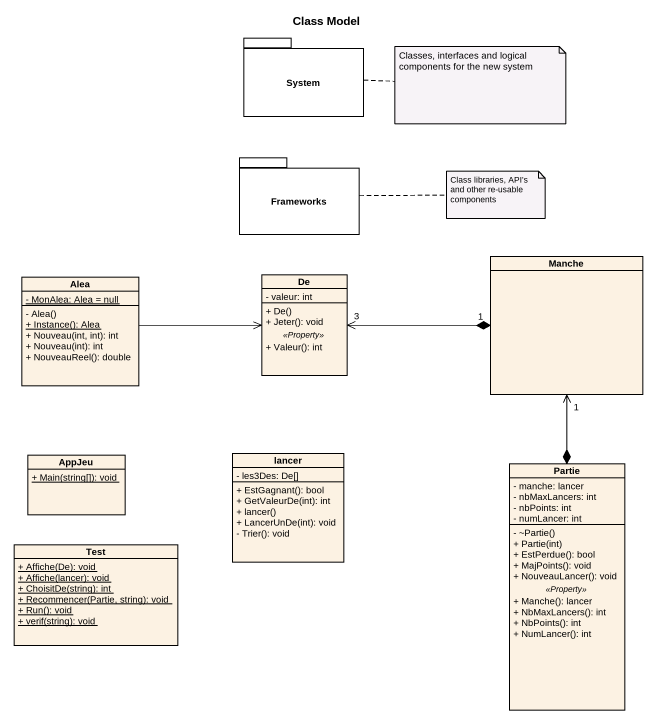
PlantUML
@startuml
title Class Model
hide circle
hide empty members
skinparam classAttributeIconSize 0
package System {
}
package Frameworks {
}
class Manche
class Alea {
  {static} - MonAlea: Alea = null
  - Alea()
  {static} + Instance(): Alea
  + Nouveau(int, int): int
  + Nouveau(int): int
  + NouveauReel(): double
}
class De {
  - valeur: int
  --
  + De()
  + Jeter(): void
  .. <<Property>> ..
  + Valeur(): int
}
class AppJeu {
  {static} + Main(string[]): void
}
class lancer {
  - les3Des: De[]
  + EstGagnant(): bool
  + GetValeurDe(int): int
  + lancer()
  + LancerUnDe(int): void
  - Trier(): void
}
class Partie {
  - manche: lancer
  - nbMaxLancers: int
  - nbPoints: int
  - numLancer: int
  --
  - ~Partie()
  + Partie(int)
  + EstPerdue(): bool
  + MajPoints(): void
  + NouveauLancer(): void
  .. <<Property>> ..
  + Manche(): lancer
  + NbMaxLancers(): int
  + NbPoints(): int
  + NumLancer(): int
}
class Test {
  {static} + Affiche(De): void
  {static} + Affiche(lancer): void
  {static} + ChoisitDe(string): int
  {static} + Recommencer(Partie, string): void
  {static} + Run(): void
  {static} + verif(string): void
}
Manche "1" <--* Partie
Alea -right-> De
De "3" <-right-* "1" Manche
note right of System : Classes, interfaces and logical components for the new system
note right of Frameworks : Class libraries, API's and other re-usable components
@enduml
